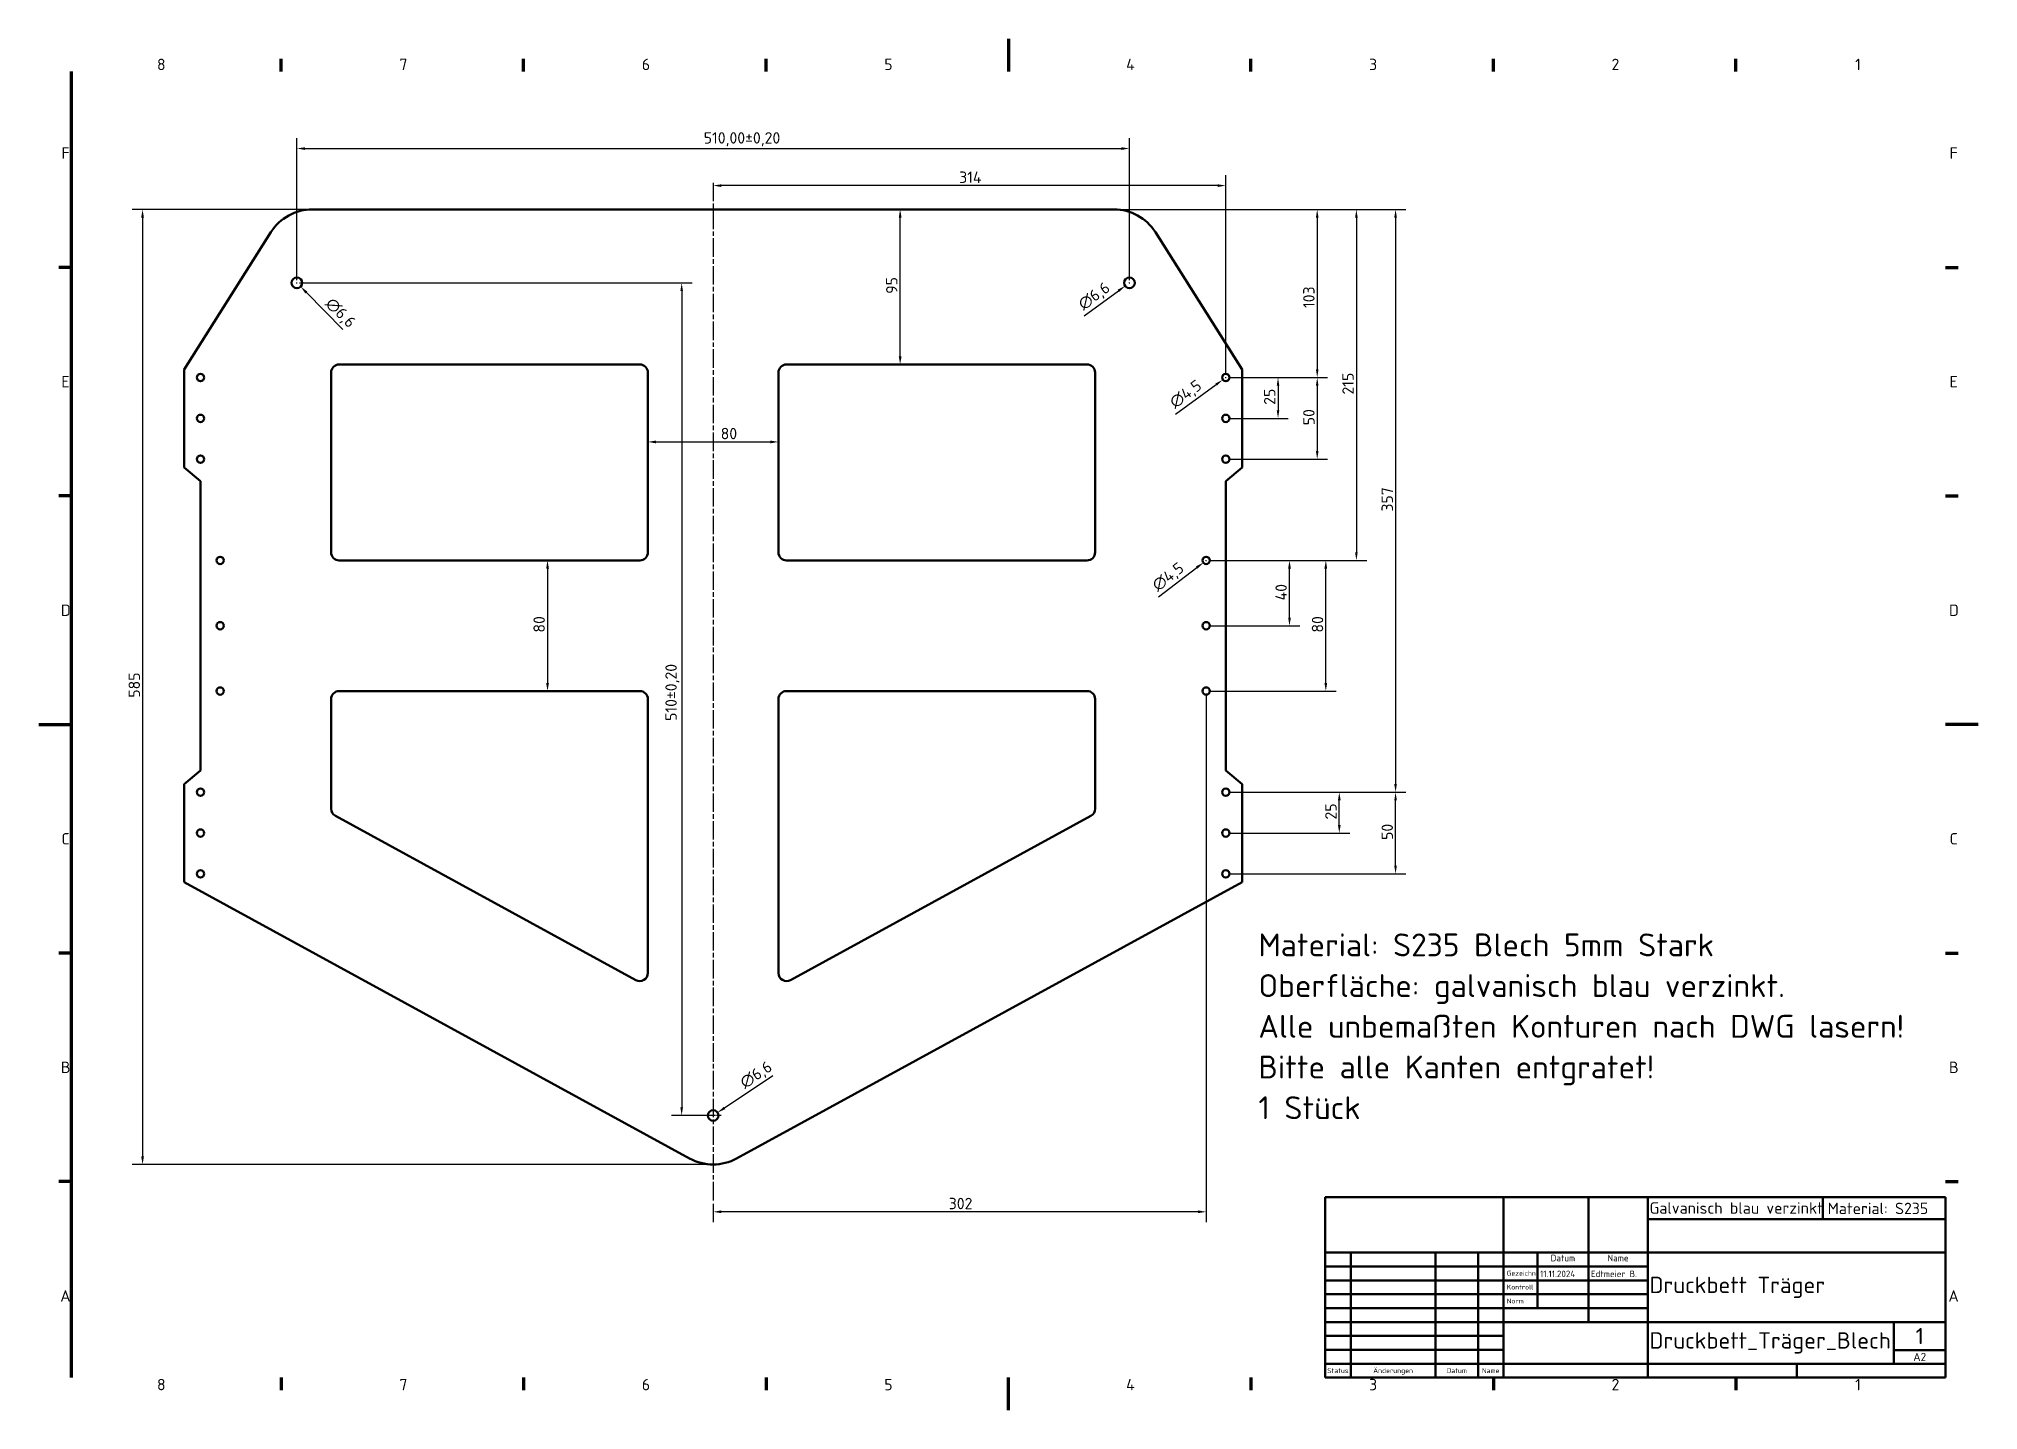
# Model space of a CAD drawing. Header units: millimetres. Extents: x 0 to 1188, y 0 to 840.
import ezdxf
from ezdxf.enums import TextEntityAlignment as Align

# ---------------------------------------------------------------- set-up
doc = ezdxf.new("R2010")
doc.units = ezdxf.units.MM
doc.header["$LTSCALE"] = 2
doc.linetypes.add('CHAIN', pattern=[0.3543, 0.2362, -0.0295, 0.0591, -0.0295])
for name, color, linetype, lineweight in [('Bemaßung (ISO)', 7, 'Continuous', 25), ('Mittellinie (ISO)', 7, 'Continuous', 25), ('Mittelpunktmarkierung (ISO)', 7, 'Continuous', 25), ('Rahmen (ISO)', 7, 'Continuous', 70), ('Sichtbar (ISO)', 7, 'Continuous', 50), ('Symbol (ISO)', 7, 'Continuous', 25), ('Titel (ISO)', 7, 'Continuous', 50)]:
    doc.layers.add(name, color=color, linetype=linetype, lineweight=lineweight)
doc.styles.add('Notiztext (DIN)', font='isocpeur.ttf')
doc.styles.add('Textstil11', font='isocpeur.ttf')
doc.styles.add('Textstil13', font='isocpeur.ttf')
doc.styles.add('Textstil14', font='isocpeur.ttf')
doc.styles.add('Textstil19', font='isocpeur.ttf')
doc.dimstyles.new('Standard (DIN)', dxfattribs={"dimscale": 2, "dimtxt": 3.5, "dimasz": 2.5, "dimexe": 3.175, "dimexo": 0.8, "dimgap": 0.8, "dimtad": 1, "dimrnd": 1e-08, "dimzin": 0, "dimtxsty": 'Notiztext (DIN)', "dimcen": 0.09, "dimdle": 10, "dimclrd": 256, "dimclre": 256, "dimclrt": 256, "dimadec": 0, "dimazin": 0, "dimtfac": 1, "dimtmove": 0, "dimatfit": 3, "dimfxl": 0, "dimtolj": 1, "dimtzin": 0, "dimlwd": -1, "dimlwe": -1, "dimarcsym": 0})

# ---------------------------------------------------------------- blocks, each defined once
blk = doc.blocks.new('Ränder Vorgaberahmen')
at = {"layer": 'Rahmen (ISO)'}
for p, q in [((74.25, 410), (74.25, 413.9)), ((148.5, 410), (148.5, 413.9)), ((222.75, 410), (222.75, 413.9)), ((371.25, 410), (371.25, 413.9)), ((445.5, 410), (445.5, 413.9)), ((519.75, 410), (519.75, 413.9)), ((10, 350), (6.1, 350)), ((584, 350), (587.9, 350)), ((10, 280), (6.1, 280)), ((584, 280), (587.9, 280)), ((10, 140), (6.1, 140)), ((584, 140), (587.9, 140)), ((10, 70), (6.1, 70)), ((584, 70), (587.9, 70)), ((74.25, 10), (74.25, 6.1)), ((148.5, 10), (148.5, 6.1)), ((222.75, 10), (222.75, 6.1)), ((371.25, 10), (371.25, 6.1)), ((445.5, 10), (445.5, 6.1)), ((519.75, 10), (519.75, 6.1))]:
    blk.add_line(p, q, dxfattribs=at)
at = {"layer": 'Rahmen (ISO)', "flags": 128}
for points in [[(297, 420), (297, 410)], [(10, 10), (10, 410)], [(0, 210), (10, 210)], [(594, 210), (584, 210)], [(297, 0), (297, 10)]]:
    blk.add_lwpolyline(points, dxfattribs=at)
at = {"layer": 'Rahmen (ISO)', "char_height": 3.5, "attachment_point": 7, "style": 'Notiztext (DIN)'}
for s, insert in [('8', (36.2, 410.4)), ('7', (110.45, 410.4)), ('6', (184.7, 410.4)), ('5', (258.95, 410.4)), ('4', (333.03, 410.4)), ('3', (407.45, 410.4)), ('2', (481.7, 410.4)), ('1', (556.3, 410.4)), ('F', (6.93, 383.25)), ('F', (585.23, 383.25)), ('E', (6.93, 313.25)), ('E', (585.23, 313.25)), ('D', (6.75, 243.25)), ('D', (585.05, 243.25)), ('C', (6.93, 173.25)), ('C', (585.23, 173.25)), ('B', (6.75, 103.25)), ('B', (585.05, 103.25)), ('A', (6.58, 33.25)), ('A', (584.88, 33.25)), ('8', (36.2, 6.1)), ('7', (110.45, 6.1)), ('6', (184.7, 6.1)), ('5', (258.95, 6.1)), ('4', (333.03, 6.1)), ('3', (407.45, 6.1)), ('2', (481.7, 6.1)), ('1', (556.3, 6.1))]:
    blk.add_mtext(s, dxfattribs=dict(at, insert=insert))
blk = doc.blocks.new('Schriftfelder DIN')
at = {"layer": 'Titel (ISO)'}
for p, q in [((288.4, 155.08), (98.4, 155.08)), ((98.4, 155.08), (98.4, 99.83)), ((153, 99.83), (153, 155.08)), ((179, 138.08), (179, 155.08)), ((197.2, 99.83), (197.2, 155.08)), ((250.8, 148.33), (250.8, 155.08)), ((288.4, 99.83), (288.4, 155.08)), ((197.2, 148.33), (288.4, 148.33)), ((98.4, 138.08), (288.4, 138.08)), ((106.2, 99.83), (106.2, 138.08)), ((132.2, 99.83), (132.2, 138.08)), ((145.2, 99.83), (145.2, 138.08)), ((163.4, 121.08), (163.4, 138.08)), ((179, 116.83), (179, 138.08)), ((98.4, 133.83), (153, 133.83)), ((153, 133.83), (197.2, 133.83)), ((98.4, 129.58), (153, 129.58)), ((98.4, 125.33), (153, 125.33)), ((153, 129.58), (197.2, 129.58)), ((153, 125.33), (197.2, 125.33)), ((98.4, 121.08), (153, 121.08)), ((153, 121.08), (197.2, 121.08)), ((98.4, 116.83), (153, 116.83)), ((153, 116.83), (288.4, 116.83)), ((272.6, 104.08), (272.6, 116.83)), ((98.4, 112.58), (153, 112.58)), ((153, 108.33), (98.4, 108.33)), ((272.6, 108.22), (288.4, 108.22)), ((98.4, 104.08), (153, 104.08)), ((153, 104.08), (197.2, 104.08)), ((197.2, 104.08), (288.4, 104.08)), ((242.8, 99.83), (242.8, 104.08)), ((98.4, 99.83), (288.4, 99.83))]:
    blk.add_line(p, q, dxfattribs=at)
at = {"layer": 'Titel (ISO)', "style": 'Textstil14'}
for s, p in [('Datum', (171.2, 134.83)), ('Name', (188.1, 134.83))]:
    blk.add_text(s, height=2, dxfattribs=at).set_placement(p, align=Align.BOTTOM_CENTER)
at = {"layer": 'Titel (ISO)', "style": 'Textstil13'}
for s, p in [('Gezeichn', (154, 130.58)), ('Kontroll', (154, 126.33)), ('Norm', (154, 122.08))]:
    blk.add_text(s, height=1.5, dxfattribs=at).set_placement(p, align=Align.BOTTOM_LEFT)
for s, p in [('Status', (102.3, 101.95)), ('Änderungen', (119.2, 101.95)), ('Datum', (138.7, 101.95)), ('Name', (149.1, 101.95))]:
    blk.add_text(s, height=1.5, dxfattribs=at).set_placement(p, align=Align.MIDDLE_CENTER)
at = {"layer": 'Titel (ISO)'}
for tag, p, height, style in [('ERSTELLUNGSDATUM_001', (164.2, 130.58), 2, 'Textstil14'), ('AUTOR_001', (179.8, 130.58), 2, 'Textstil14'), ('TITEL_001', (197.7, 125.7), 5, 'Textstil11'), ('BAUTEILNUMMER_001', (197.7, 108.7), 5, 'Textstil11'), ('Blattnummer_001', (279.25, 110.02), 5, 'Textstil11'), ('Blattgröße_001', (278.51, 104.9), 2.49, 'Textstil19')]:
    blk.add_attdef(tag, p, '', height=height, dxfattribs=dict(at, style=style))
at = {"layer": 'Titel (ISO)', "style": 'Textstil14'}
for tag, p in [('KONTROLLDATUM', (164.4, 126.33)), ('KONTROLLIERT_VON', (180, 126.33)), ('GENEHM.DAT._KONSTR.', (164.4, 122.08)), ('KONSTR._GEN._VON', (180, 122.08))]:
    blk.add_attdef(tag, text='', height=2, dxfattribs=at).set_placement(p, align=Align.BOTTOM_LEFT)
blk = doc.blocks.new('*D5')
at = {"layer": 'Bemaßung (ISO)'}
for p, q in [((159.7, 690.5), (400.2, 690.5)), ((393.8, 685.5), (393.8, 185.5)), ((411.5, 180.5), (387.5, 180.5))]:
    blk.add_line(p, q, dxfattribs=at)
for points in [[(393, 685.5), (394.6, 685.5), (393.8, 690.5)], [(393, 185.5), (394.6, 185.5), (393.8, 180.5)]]:
    blk.add_solid(points, dxfattribs=at)
at = {"layer": 'Defpoints', "color": 0}
for p in [(158.1, 690.5), (393.8, 180.5), (413.1, 180.5)]:
    blk.add_point(p, dxfattribs=at)
at = {"layer": 'Bemaßung (ISO)', "insert": (383.8, 422.2), "char_height": 7, "attachment_point": 1, "rotation": 90, "style": 'Notiztext (DIN)'}
blk.add_mtext('\\A1;510±0,20', dxfattribs=at)
blk = doc.blocks.new('*D6')
at = {"layer": 'Bemaßung (ISO)'}
for p, q in [((158.1, 692.1), (158.1, 779.1)), ((163.1, 772.8), (663.1, 772.8)), ((668.1, 692.1), (668.1, 779.1))]:
    blk.add_line(p, q, dxfattribs=at)
for points in [[(163.1, 773.6), (163.1, 771.9), (158.1, 772.8)], [(663.1, 773.6), (663.1, 771.9), (668.1, 772.8)]]:
    blk.add_solid(points, dxfattribs=at)
at = {"layer": 'Defpoints', "color": 0}
for p in [(668.1, 772.8), (158.1, 690.5), (668.1, 690.5)]:
    blk.add_point(p, dxfattribs=at)
at = {"layer": 'Bemaßung (ISO)', "insert": (407.3, 782.8), "char_height": 7, "attachment_point": 1, "style": 'Notiztext (DIN)'}
blk.add_mtext('\\A1;510,00±0,20', dxfattribs=at)
blk = doc.blocks.new('*D7')
at = {"layer": 'Bemaßung (ISO)'}
blk.add_line((311.6, 515.5), (311.6, 445.5), dxfattribs=at)
for points in [[(310.8, 515.5), (312.5, 515.5), (311.6, 520.5)], [(310.8, 445.5), (312.5, 445.5), (311.6, 440.5)]]:
    blk.add_solid(points, dxfattribs=at)
at = {"layer": 'Defpoints', "color": 0}
for p in [(311.6, 520.5), (311.6, 440.5), (311.6, 440.5)]:
    blk.add_point(p, dxfattribs=at)
at = {"layer": 'Bemaßung (ISO)', "insert": (303, 476.3), "char_height": 7, "attachment_point": 1, "rotation": 90, "style": 'Notiztext (DIN)'}
blk.add_mtext('\\A1;80', dxfattribs=at)
blk = doc.blocks.new('*D8')
at = {"layer": 'Bemaßung (ISO)'}
blk.add_line((378.1, 593.1), (448.1, 593.1), dxfattribs=at)
for points in [[(378.1, 593.9), (378.1, 592.2), (373.1, 593.1)], [(448.1, 593.9), (448.1, 592.2), (453.1, 593.1)]]:
    blk.add_solid(points, dxfattribs=at)
at = {"layer": 'Defpoints', "color": 0}
for p in [(453.1, 593.1), (373.1, 580.9), (453.1, 580.9)]:
    blk.add_point(p, dxfattribs=at)
at = {"layer": 'Bemaßung (ISO)', "insert": (417.7, 601.7), "char_height": 7, "attachment_point": 1, "style": 'Notiztext (DIN)'}
blk.add_mtext('\\A1;80', dxfattribs=at)
blk = doc.blocks.new('*D9')
at = {"layer": 'Bemaßung (ISO)'}
blk.add_line((527.6, 645.5), (527.6, 730.5), dxfattribs=at)
for points in [[(526.8, 730.5), (528.5, 730.5), (527.6, 735.5)], [(526.8, 645.5), (528.5, 645.5), (527.6, 640.5)]]:
    blk.add_solid(points, dxfattribs=at)
at = {"layer": 'Defpoints', "color": 0}
for p in [(527.6, 735.5), (527.6, 735.5), (527.6, 640.5)]:
    blk.add_point(p, dxfattribs=at)
at = {"layer": 'Bemaßung (ISO)', "insert": (519, 683.8), "char_height": 7, "attachment_point": 1, "rotation": 90, "style": 'Notiztext (DIN)'}
blk.add_mtext('\\A1;95', dxfattribs=at)
blk = doc.blocks.new('*D10')
at = {"layer": 'Bemaßung (ISO)'}
for p, q in [((660.2, 735.5), (789.4, 735.5)), ((783.1, 730.5), (783.1, 637.5)), ((728.7, 632.5), (789.4, 632.5))]:
    blk.add_line(p, q, dxfattribs=at)
for points in [[(782.3, 730.5), (783.9, 730.5), (783.1, 735.5)], [(782.3, 637.5), (783.9, 637.5), (783.1, 632.5)]]:
    blk.add_solid(points, dxfattribs=at)
at = {"layer": 'Defpoints', "color": 0}
for p in [(658.6, 735.5), (727.1, 632.5), (783.1, 632.5)]:
    blk.add_point(p, dxfattribs=at)
at = {"layer": 'Bemaßung (ISO)', "insert": (774.5, 675.1), "char_height": 7, "attachment_point": 1, "rotation": 90, "style": 'Notiztext (DIN)'}
blk.add_mtext('\\A1;103', dxfattribs=at)
blk = doc.blocks.new('*D11')
at = {"layer": 'Bemaßung (ISO)'}
for p, q in [((728.7, 632.5), (765.4, 632.5)), ((759.1, 627.5), (759.1, 612.5)), ((728.7, 607.5), (765.4, 607.5))]:
    blk.add_line(p, q, dxfattribs=at)
for points in [[(758.3, 627.5), (759.9, 627.5), (759.1, 632.5)], [(758.3, 612.5), (759.9, 612.5), (759.1, 607.5)]]:
    blk.add_solid(points, dxfattribs=at)
at = {"layer": 'Defpoints', "color": 0}
for p in [(727.1, 632.5), (727.1, 607.5), (759.1, 607.5)]:
    blk.add_point(p, dxfattribs=at)
at = {"layer": 'Bemaßung (ISO)', "insert": (750.5, 615.8), "char_height": 7, "attachment_point": 1, "rotation": 90, "style": 'Notiztext (DIN)'}
blk.add_mtext('\\A1;25', dxfattribs=at)
blk = doc.blocks.new('*D12')
at = {"layer": 'Bemaßung (ISO)'}
for p, q in [((728.7, 632.5), (789.4, 632.5)), ((783.1, 627.5), (783.1, 587.5)), ((728.7, 582.5), (789.4, 582.5))]:
    blk.add_line(p, q, dxfattribs=at)
for points in [[(782.3, 627.5), (783.9, 627.5), (783.1, 632.5)], [(782.3, 587.5), (783.9, 587.5), (783.1, 582.5)]]:
    blk.add_solid(points, dxfattribs=at)
at = {"layer": 'Defpoints', "color": 0}
for p in [(727.1, 632.5), (727.1, 582.5), (783.1, 582.5)]:
    blk.add_point(p, dxfattribs=at)
at = {"layer": 'Bemaßung (ISO)', "insert": (774.5, 603.3), "char_height": 7, "attachment_point": 1, "rotation": 90, "style": 'Notiztext (DIN)'}
blk.add_mtext('\\A1;50', dxfattribs=at)
blk = doc.blocks.new('*D13')
at = {"layer": 'Bemaßung (ISO)'}
for p, q in [((660.2, 735.5), (813.4, 735.5)), ((807.1, 730.5), (807.1, 525.5)), ((716.7, 520.5), (813.4, 520.5))]:
    blk.add_line(p, q, dxfattribs=at)
for points in [[(806.3, 730.5), (807.9, 730.5), (807.1, 735.5)], [(806.3, 525.5), (807.9, 525.5), (807.1, 520.5)]]:
    blk.add_solid(points, dxfattribs=at)
at = {"layer": 'Defpoints', "color": 0}
for p in [(658.6, 735.5), (715.1, 520.5), (807.1, 520.5)]:
    blk.add_point(p, dxfattribs=at)
at = {"layer": 'Bemaßung (ISO)', "insert": (798.5, 622.1), "char_height": 7, "attachment_point": 1, "rotation": 90, "style": 'Notiztext (DIN)'}
blk.add_mtext('\\A1;215', dxfattribs=at)
blk = doc.blocks.new('*D14')
at = {"layer": 'Bemaßung (ISO)'}
for p, q in [((716.7, 520.5), (794.7, 520.5)), ((788.4, 445.5), (788.4, 515.5)), ((716.7, 440.5), (794.7, 440.5))]:
    blk.add_line(p, q, dxfattribs=at)
for points in [[(787.5, 515.5), (789.2, 515.5), (788.4, 520.5)], [(787.5, 445.5), (789.2, 445.5), (788.4, 440.5)]]:
    blk.add_solid(points, dxfattribs=at)
at = {"layer": 'Defpoints', "color": 0}
for p in [(715.1, 520.5), (788.4, 520.5), (715.1, 440.5)]:
    blk.add_point(p, dxfattribs=at)
at = {"layer": 'Bemaßung (ISO)', "insert": (779.8, 476.3), "char_height": 7, "attachment_point": 1, "rotation": 90, "style": 'Notiztext (DIN)'}
blk.add_mtext('\\A1;80', dxfattribs=at)
blk = doc.blocks.new('*D15')
at = {"layer": 'Bemaßung (ISO)'}
for p, q in [((716.7, 520.5), (772.5, 520.5)), ((766.1, 485.5), (766.1, 515.5)), ((716.7, 480.5), (772.5, 480.5))]:
    blk.add_line(p, q, dxfattribs=at)
for points in [[(765.3, 515.5), (767, 515.5), (766.1, 520.5)], [(765.3, 485.5), (767, 485.5), (766.1, 480.5)]]:
    blk.add_solid(points, dxfattribs=at)
at = {"layer": 'Defpoints', "color": 0}
for p in [(715.1, 520.5), (766.1, 520.5), (715.1, 480.5)]:
    blk.add_point(p, dxfattribs=at)
at = {"layer": 'Bemaßung (ISO)', "insert": (757.5, 496), "char_height": 7, "attachment_point": 1, "rotation": 90, "style": 'Notiztext (DIN)'}
blk.add_mtext('\\A1;40', dxfattribs=at)
blk = doc.blocks.new('*D16')
at = {"layer": 'Bemaßung (ISO)'}
for p, q in [((660.2, 735.5), (837.4, 735.5)), ((831.1, 730.5), (831.1, 383.5)), ((728.7, 378.5), (837.4, 378.5))]:
    blk.add_line(p, q, dxfattribs=at)
for points in [[(830.3, 730.5), (831.9, 730.5), (831.1, 735.5)], [(830.3, 383.5), (831.9, 383.5), (831.1, 378.5)]]:
    blk.add_solid(points, dxfattribs=at)
at = {"layer": 'Defpoints', "color": 0}
for p in [(658.6, 735.5), (727.1, 378.5), (831.1, 378.5)]:
    blk.add_point(p, dxfattribs=at)
at = {"layer": 'Bemaßung (ISO)', "insert": (822.5, 550.4), "char_height": 7, "attachment_point": 1, "rotation": 90, "style": 'Notiztext (DIN)'}
blk.add_mtext('\\A1;357', dxfattribs=at)
blk = doc.blocks.new('*D17')
at = {"layer": 'Bemaßung (ISO)'}
for p, q in [((728.7, 378.5), (837.4, 378.5)), ((831.1, 333.5), (831.1, 373.5)), ((728.7, 328.5), (837.4, 328.5))]:
    blk.add_line(p, q, dxfattribs=at)
for points in [[(830.3, 373.5), (831.9, 373.5), (831.1, 378.5)], [(830.3, 333.5), (831.9, 333.5), (831.1, 328.5)]]:
    blk.add_solid(points, dxfattribs=at)
at = {"layer": 'Defpoints', "color": 0}
for p in [(727.1, 378.5), (831.1, 378.5), (727.1, 328.5)]:
    blk.add_point(p, dxfattribs=at)
at = {"layer": 'Bemaßung (ISO)', "insert": (822.5, 349.3), "char_height": 7, "attachment_point": 1, "rotation": 90, "style": 'Notiztext (DIN)'}
blk.add_mtext('\\A1;50', dxfattribs=at)
blk = doc.blocks.new('*D18')
at = {"layer": 'Bemaßung (ISO)'}
for p, q in [((728.7, 378.5), (803, 378.5)), ((796.6, 358.5), (796.6, 373.5)), ((728.7, 353.5), (803, 353.5))]:
    blk.add_line(p, q, dxfattribs=at)
for points in [[(795.8, 373.5), (797.5, 373.5), (796.6, 378.5)], [(795.8, 358.5), (797.5, 358.5), (796.6, 353.5)]]:
    blk.add_solid(points, dxfattribs=at)
at = {"layer": 'Defpoints', "color": 0}
for p in [(727.1, 378.5), (796.6, 378.5), (727.1, 353.5)]:
    blk.add_point(p, dxfattribs=at)
at = {"layer": 'Bemaßung (ISO)', "insert": (788, 361.8), "char_height": 7, "attachment_point": 1, "rotation": 90, "style": 'Notiztext (DIN)'}
blk.add_mtext('\\A1;25', dxfattribs=at)
blk = doc.blocks.new('*D19')
at = {"layer": 'Bemaßung (ISO)'}
for p, q in [((166, 735.5), (57.2, 735.5)), ((63.6, 730.5), (63.6, 155.5)), ((411.5, 150.5), (57.2, 150.5))]:
    blk.add_line(p, q, dxfattribs=at)
for points in [[(62.7, 730.5), (64.4, 730.5), (63.6, 735.5)], [(62.7, 155.5), (64.4, 155.5), (63.6, 150.5)]]:
    blk.add_solid(points, dxfattribs=at)
at = {"layer": 'Defpoints', "color": 0}
for p in [(167.6, 735.5), (63.6, 150.5), (413.1, 150.5)]:
    blk.add_point(p, dxfattribs=at)
at = {"layer": 'Bemaßung (ISO)', "insert": (55, 436.4), "char_height": 7, "attachment_point": 1, "rotation": 90, "style": 'Notiztext (DIN)'}
blk.add_mtext('\\A1;585', dxfattribs=at)
blk = doc.blocks.new('*D20')
at = {"layer": 'Bemaßung (ISO)'}
for p, q in [((722.1, 750.1), (418.1, 750.1)), ((727.1, 634.1), (727.1, 756.4))]:
    blk.add_line(p, q, dxfattribs=at)
for points in [[(418.1, 750.9), (418.1, 749.2), (413.1, 750.1)], [(722.1, 750.9), (722.1, 749.2), (727.1, 750.1)]]:
    blk.add_solid(points, dxfattribs=at)
at = {"layer": 'Defpoints', "color": 0}
for p in [(413.1, 750.1), (413.1, 750.1), (727.1, 632.5)]:
    blk.add_point(p, dxfattribs=at)
at = {"layer": 'Bemaßung (ISO)', "insert": (563.8, 758.7), "char_height": 7, "attachment_point": 1, "style": 'Notiztext (DIN)'}
blk.add_mtext('\\A1;314', dxfattribs=at)
blk = doc.blocks.new('*D21')
at = {"layer": 'Bemaßung (ISO)'}
for p, q in [((715.1, 438.9), (715.1, 115.2)), ((413.1, 126.5), (413.1, 115.2)), ((710.1, 121.5), (418.1, 121.5))]:
    blk.add_line(p, q, dxfattribs=at)
for points in [[(418.1, 122.4), (418.1, 120.7), (413.1, 121.5)], [(710.1, 122.4), (710.1, 120.7), (715.1, 121.5)]]:
    blk.add_solid(points, dxfattribs=at)
at = {"layer": 'Defpoints', "color": 0}
for p in [(715.1, 440.5), (413.1, 128.1), (413.1, 121.5)]:
    blk.add_point(p, dxfattribs=at)
at = {"layer": 'Bemaßung (ISO)', "insert": (557.4, 130.1), "char_height": 7, "attachment_point": 1, "style": 'Notiztext (DIN)'}
blk.add_mtext('\\A1;302', dxfattribs=at)
blk = doc.blocks.new('*D22')
at = {"layer": 'Bemaßung (ISO)'}
for p, q in [((449.7, 204.8), (420, 185.1)), ((412.9, 180.5), (413.3, 180.5)), ((413.1, 180.3), (413.1, 180.7))]:
    blk.add_line(p, q, dxfattribs=at)
blk.add_solid([(419.5, 185.8), (420.5, 184.4), (415.8, 182.3)], dxfattribs=at)
at = {"layer": 'Defpoints', "color": 0}
for p in [(410.3, 178.7), (415.8, 182.3)]:
    blk.add_point(p, dxfattribs=at)
at = {"layer": 'Bemaßung (ISO)', "insert": (428.5, 202.8), "char_height": 7, "attachment_point": 1, "rotation": 33.577, "style": 'Notiztext (DIN)'}
blk.add_mtext('\\A1;∅6,6', dxfattribs=at)
blk = doc.blocks.new('*D23')
at = {"layer": 'Bemaßung (ISO)'}
for p, q in [((157.9, 690.5), (158.3, 690.5)), ((158.1, 690.3), (158.1, 690.7)), ((186.2, 661.9), (163.9, 684.6))]:
    blk.add_line(p, q, dxfattribs=at)
blk.add_solid([(164.5, 685.2), (163.3, 684), (160.4, 688.2)], dxfattribs=at)
at = {"layer": 'Defpoints', "color": 0}
for p in [(155.8, 692.9), (160.4, 688.2)]:
    blk.add_point(p, dxfattribs=at)
at = {"layer": 'Bemaßung (ISO)', "insert": (180.2, 682.3), "char_height": 7, "attachment_point": 1, "rotation": 314.4867, "style": 'Notiztext (DIN)'}
blk.add_mtext('\\A1;∅6,6', dxfattribs=at)
blk = doc.blocks.new('*D24')
at = {"layer": 'Bemaßung (ISO)'}
for p, q in [((667.9, 690.5), (668.3, 690.5)), ((668.1, 690.3), (668.1, 690.7)), ((640.3, 670.3), (661.4, 685.6))]:
    blk.add_line(p, q, dxfattribs=at)
blk.add_solid([(660.9, 686.3), (661.9, 685), (665.4, 688.6)], dxfattribs=at)
at = {"layer": 'Defpoints', "color": 0}
for p in [(670.8, 692.5), (665.4, 688.6)]:
    blk.add_point(p, dxfattribs=at)
at = {"layer": 'Bemaßung (ISO)', "insert": (635.7, 679.3), "char_height": 7, "attachment_point": 1, "rotation": 36.0499, "style": 'Notiztext (DIN)'}
blk.add_mtext('\\A1;∅6,6', dxfattribs=at)
blk = doc.blocks.new('*D25')
at = {"layer": 'Bemaßung (ISO)'}
for p, q in [((726.9, 632.5), (727.3, 632.5)), ((727.1, 632.3), (727.1, 632.7)), ((696.3, 610.1), (721.2, 628.2))]:
    blk.add_line(p, q, dxfattribs=at)
blk.add_solid([(720.7, 628.9), (721.7, 627.6), (725.3, 631.2)], dxfattribs=at)
at = {"layer": 'Defpoints', "color": 0}
for p in [(725.3, 631.2), (728.9, 633.8)]:
    blk.add_point(p, dxfattribs=at)
at = {"layer": 'Bemaßung (ISO)', "insert": (691.7, 619.2), "char_height": 7, "attachment_point": 1, "rotation": 36.0404, "style": 'Notiztext (DIN)'}
blk.add_mtext('\\A1;∅4,5', dxfattribs=at)
blk = doc.blocks.new('*D26')
at = {"layer": 'Bemaßung (ISO)'}
for p, q in [((685.8, 498.1), (709.3, 516.1)), ((714.9, 520.5), (715.3, 520.5)), ((715.1, 520.3), (715.1, 520.7))]:
    blk.add_line(p, q, dxfattribs=at)
blk.add_solid([(708.8, 516.8), (709.8, 515.4), (713.3, 519.1)], dxfattribs=at)
at = {"layer": 'Defpoints', "color": 0}
for p in [(713.3, 519.1), (716.9, 521.9)]:
    blk.add_point(p, dxfattribs=at)
at = {"layer": 'Bemaßung (ISO)', "insert": (681, 507), "char_height": 7, "attachment_point": 1, "rotation": 37.4732, "style": 'Notiztext (DIN)'}
blk.add_mtext('\\A1;∅4,5', dxfattribs=at)

msp = doc.modelspace()

# ---------------------------------------------------------------- linework, layer by layer
at = {"layer": 'Mittellinie (ISO)', "linetype": 'CHAIN', "ltscale": 23.990969}
msp.add_line((413.085, 751.815), (413.085, 128.115), dxfattribs=at)
at = {"layer": 'Mittelpunktmarkierung (ISO)', "linetype": 'CHAIN', "ltscale": 5.555937}
msp.add_line((418.085, 180.514), (408.085, 180.514), dxfattribs=at)
at = {"layer": 'Sichtbar (ISO)'}
for p, q in [((167.569, 735.514), (658.602, 735.514)), ((142.211, 721.545), (89.085, 637.514)), ((683.959, 721.545), (737.085, 637.514)), ((89.085, 637.514), (89.085, 577.514)), ((179.085, 635.514), (179.085, 525.514)), ((368.085, 640.514), (184.085, 640.514)), ((373.085, 525.514), (373.085, 635.514)), ((453.085, 525.514), (453.085, 635.514)), ((458.085, 640.514), (642.085, 640.514)), ((647.085, 635.514), (647.085, 525.514)), ((737.085, 637.514), (737.085, 577.514)), ((89.085, 577.514), (99.085, 569.123)), ((737.085, 577.514), (727.085, 569.123)), ((99.085, 569.123), (99.085, 391.905)), ((727.085, 569.123), (727.085, 391.905)), ((184.085, 520.514), (368.085, 520.514)), ((642.085, 520.514), (458.085, 520.514)), ((368.085, 440.514), (184.085, 440.514)), ((458.085, 440.514), (642.085, 440.514)), ((179.085, 435.514), (179.085, 368.44)), ((373.085, 267.812), (373.085, 435.514)), ((453.085, 267.812), (453.085, 435.514)), ((647.085, 435.514), (647.085, 368.44)), ((99.085, 391.905), (89.085, 383.514)), ((89.085, 383.514), (89.085, 323.514)), ((727.085, 391.905), (737.085, 383.514)), ((737.085, 383.514), (737.085, 323.514)), ((181.686, 364.053), (365.686, 263.425)), ((644.484, 364.053), (460.484, 263.425)), ((89.085, 323.514), (398.691, 154.193)), ((737.085, 323.514), (427.48, 154.193))]:
    msp.add_line(p, q, dxfattribs=at)
for centre, radius in [((158.085, 690.514), 3.3), ((668.085, 690.514), 3.3), ((99.085, 632.514), 2.25), ((727.085, 632.514), 2.25), ((99.085, 607.514), 2.25), ((727.085, 607.514), 2.25), ((99.085, 582.514), 2.25), ((727.085, 582.514), 2.25), ((111.085, 520.514), 2.25), ((715.085, 520.514), 2.25), ((111.085, 480.514), 2.25), ((715.085, 480.514), 2.25), ((111.085, 440.514), 2.25), ((715.085, 440.514), 2.25), ((99.085, 378.514), 2.25), ((727.085, 378.514), 2.25), ((99.085, 353.514), 2.25), ((727.085, 353.514), 2.25), ((99.085, 328.514), 2.25), ((727.085, 328.514), 2.25), ((413.085, 180.514), 3.3)]:
    msp.add_circle(centre, radius, dxfattribs=at)
for centre, radius, start, end in [((167.569, 705.514), 30, 90, 147.698322), ((658.602, 705.514), 30, 32.301678, 90), ((184.085, 635.514), 5, 90, 180), ((368.085, 635.514), 5, 0, 90), ((458.085, 635.514), 5, 90, 180), ((642.085, 635.514), 5, 0, 90), ((184.085, 525.514), 5, 180, 270), ((368.085, 525.514), 5, 270, 0), ((458.085, 525.514), 5, 180, 270), ((642.085, 525.514), 5, 270, 0), ((184.085, 435.514), 5, 90, 180), ((368.085, 435.514), 5, 0, 90), ((458.085, 435.514), 5, 90, 180), ((642.085, 435.514), 5, 0, 90), ((184.085, 368.44), 5, 180, 241.326062), ((642.085, 368.44), 5, 298.673938, 0), ((368.085, 267.812), 5, 241.326062, 0), ((458.085, 267.812), 5, 180, 298.673938), ((413.085, 180.514), 30, 241.326062, 298.673938)]:
    msp.add_arc(centre, radius, start, end, dxfattribs=at)

# ---------------------------------------------------------------- block references
at = {"xscale": 2, "yscale": 2, "zscale": 2}
msp.add_blockref('Ränder Vorgaberahmen', (0, 0), dxfattribs=at)
msp.add_blockref('Schriftfelder DIN', (591.198, -179.656), dxfattribs=at).add_auto_attribs({'Blattnummer_001': '1', 'Blattgröße_001': 'A2', 'TITEL_001': 'Druckbett Träger', 'BAUTEILNUMMER_001': 'Druckbett_Träger_Blech', 'ERSTELLUNGSDATUM_001': '11.11.2024', 'AUTOR_001': 'Edtmeier B.'})

# ---------------------------------------------------------------- texts
at = {"layer": 'Symbol (ISO)', "insert": (747.088, 292.004), "char_height": 14, "width": 386.22078, "attachment_point": 1, "line_spacing_factor": 1.068348, "style": 'Notiztext (DIN)'}
msp.add_mtext('\\fISOCPEUR|b0|i0;\\H14.0000;Material: S235 Blech 5mm Stark\\P\\fISOCPEUR|b0|i0;\\H14.0000;Oberfläche: galvanisch blau verzinkt.\\P\\fISOCPEUR|b0|i0;\\H14.0000;Alle unbemaßten Konturen nach DWG lasern!\\P\\fISOCPEUR|b0|i0;\\H14.0000;Bitte alle Kanten entgratet!\\P\\fISOCPEUR|b0|i0;\\H14.0000;1 Stück', dxfattribs=at)
at = {"layer": 'Symbol (ISO)', "char_height": 7, "attachment_point": 1, "style": 'Notiztext (DIN)'}
for s, insert, width in [('\\fISOCPEUR|b0|i0;Galvanisch blau verzinkt', (986.689, 127.346), 104.94156), ('\\fISOCPEUR|b0|i0;Material: S235', (1095.793, 127.087), 60.87013)]:
    msp.add_mtext(s, dxfattribs=dict(at, insert=insert, width=width))

# ---------------------------------------------------------------- dimensions: what is measured, and where the dimension line sits
at = {"layer": 'Bemaßung (ISO)'}
for base, p1, p2, angle, override, picture, middle in [((668.085, 772.769), (158.085, 690.514), (668.085, 690.514), 180, {"dimgap": 0.8, "dimdec": 2, "dimtol": 1, "dimlim": 0, "dimtp": 0.2, "dimtm": 0.2, "dimtdec": 2, "dimtofl": 0, "dimatfit": 1}, '*D6', (430.428, 772.769)), ((413.085, 750.082), (727.085, 632.514), (413.085, 750.082), 180, {"dimgap": 0.8, "dimdec": 0, "dimse2": 1, "dimtol": 0, "dimlim": 0, "dimtp": 0, "dimtm": 0, "dimtdec": 2, "dimtofl": 0, "dimatfit": 1}, '*D20', (570.085, 750.082)), ((63.569, 150.514), (167.569, 735.514), (413.085, 150.514), 270, {"dimgap": 0.8, "dimdec": 0, "dimtol": 0, "dimlim": 0, "dimtp": 0, "dimtm": 0, "dimtdec": 2, "dimtofl": 0, "dimatfit": 1}, '*D19', (63.569, 443.014)), ((527.646, 735.514), (527.646, 640.514), (527.646, 735.514), 270, {"dimgap": 0.8, "dimdec": 0, "dimse1": 1, "dimse2": 1, "dimtol": 0, "dimlim": 0, "dimtp": 0, "dimtm": 0, "dimtdec": 2, "dimtofl": 0, "dimatfit": 1}, '*D9', (527.646, 688.014)), ((783.085, 632.514), (658.602, 735.514), (727.085, 632.514), 90, {"dimgap": 0.8, "dimdec": 0, "dimtol": 0, "dimlim": 0, "dimtp": 0, "dimtm": 0, "dimtdec": 2, "dimtofl": 0, "dimatfit": 1}, '*D10', (783.085, 681.032)), ((807.085, 520.514), (658.602, 735.514), (715.085, 520.514), 270, {"dimgap": 0.8, "dimdec": 0, "dimtol": 0, "dimlim": 0, "dimtp": 0, "dimtm": 0, "dimtdec": 2, "dimtofl": 0, "dimatfit": 1}, '*D13', (807.085, 628.014)), ((831.085, 378.514), (658.602, 735.514), (727.085, 378.514), 270, {"dimgap": 0.8, "dimdec": 0, "dimtol": 0, "dimlim": 0, "dimtp": 0, "dimtm": 0, "dimtdec": 2, "dimtofl": 0, "dimatfit": 1}, '*D16', (831.085, 557.014)), ((393.801, 180.514), (158.085, 690.514), (413.085, 180.514), 90, {"dimgap": 0.8, "dimdec": 0, "dimtol": 1, "dimlim": 0, "dimtp": 0.2, "dimtm": 0.2, "dimtdec": 2, "dimtofl": 0, "dimatfit": 1}, '*D5', (393.801, 439.18)), ((759.085, 607.514), (727.085, 632.514), (727.085, 607.514), 90, {"dimgap": 0.8, "dimdec": 0, "dimtol": 0, "dimlim": 0, "dimtp": 0, "dimtm": 0, "dimtdec": 2, "dimtofl": 0, "dimatfit": 1}, '*D11', (759.085, 620.014)), ((783.085, 582.514), (727.085, 632.514), (727.085, 582.514), 90, {"dimgap": 0.8, "dimdec": 0, "dimtol": 0, "dimlim": 0, "dimtp": 0, "dimtm": 0, "dimtdec": 2, "dimtofl": 0, "dimatfit": 1}, '*D12', (783.085, 607.514)), ((311.628, 440.514), (311.628, 520.514), (311.628, 440.514), 270, {"dimgap": 0.8, "dimdec": 0, "dimse1": 1, "dimse2": 1, "dimtol": 0, "dimlim": 0, "dimtp": 0, "dimtm": 0, "dimtdec": 2, "dimtofl": 0, "dimatfit": 1}, '*D7', (311.628, 480.514)), ((788.38, 520.514), (715.085, 440.514), (715.085, 520.514), 90, {"dimgap": 0.8, "dimdec": 0, "dimtol": 0, "dimlim": 0, "dimtp": 0, "dimtm": 0, "dimtdec": 2, "dimtofl": 0, "dimatfit": 1}, '*D14', (788.38, 480.514)), ((766.122, 520.514), (715.085, 480.514), (715.085, 520.514), 90, {"dimgap": 0.8, "dimdec": 0, "dimtol": 0, "dimlim": 0, "dimtp": 0, "dimtm": 0, "dimtdec": 2, "dimtofl": 0, "dimatfit": 1}, '*D15', (766.122, 500.514)), ((413.085, 121.52), (715.085, 440.514), (413.085, 128.115), 180, {"dimgap": 0.8, "dimdec": 0, "dimtol": 0, "dimlim": 0, "dimtp": 0, "dimtm": 0, "dimtdec": 2, "dimtofl": 0, "dimatfit": 1}, '*D21', (564.085, 121.52)), ((831.085, 378.514), (727.085, 328.514), (727.085, 378.514), 90, {"dimgap": 0.8, "dimdec": 0, "dimtol": 0, "dimlim": 0, "dimtp": 0, "dimtm": 0, "dimtdec": 2, "dimtofl": 0, "dimatfit": 1}, '*D17', (831.085, 353.514)), ((796.647, 378.514), (727.085, 353.514), (727.085, 378.514), 90, {"dimgap": 0.8, "dimdec": 0, "dimtol": 0, "dimlim": 0, "dimtp": 0, "dimtm": 0, "dimtdec": 2, "dimtofl": 0, "dimatfit": 1}, '*D18', (796.647, 366.014))]:
    dim = msp.add_linear_dim(base=base, p1=p1, p2=p2, angle=angle, dimstyle='Standard (DIN)', override=override, dxfattribs=at)
    dim.commit()
    dim.dimension.update_dxf_attribs({"geometry": picture, "text_midpoint": middle, "dimtype": 160})
for p1, p2, picture, middle in [((155.773, 692.868), (160.398, 688.159), '*D23', (179.042, 669.178)), ((670.753, 692.456), (665.417, 688.572), '*D24', (648.513, 676.268)), ((728.905, 633.837), (725.266, 631.19), '*D25', (704.836, 616.325)), ((716.871, 521.883), (713.3, 519.145), '*D26', (694.175, 504.484)), ((410.336, 178.689), (415.835, 182.339), '*D22', (441.204, 199.18))]:
    dim = msp.add_diameter_dim_2p(p1=p1, p2=p2, dimstyle='Standard (DIN)', override={"dimgap": 0.8, "dimdec": 1, "dimlfac": 1, "dimtol": 0, "dimlim": 0, "dimtp": 0, "dimtm": 0, "dimtdec": 2, "dimtofl": 0}, dxfattribs=at)
    dim.commit()
    dim.dimension.update_dxf_attribs({"geometry": picture, "text_midpoint": middle, "dimtype": 163})
dim = msp.add_linear_dim(base=(453.085, 593.074), p1=(373.085, 580.878), p2=(453.085, 580.878), dimstyle='Standard (DIN)', override={"dimgap": 0.8, "dimdec": 0, "dimse1": 1, "dimse2": 1, "dimtol": 0, "dimlim": 0, "dimtp": 0, "dimtm": 0, "dimtdec": 2, "dimtofl": 0, "dimatfit": 1}, dxfattribs=at)
dim.commit()
dim.dimension.update_dxf_attribs({"geometry": '*D8', "text_midpoint": (421.926, 593.074), "dimtype": 160})

doc.saveas('drawing.dxf')
